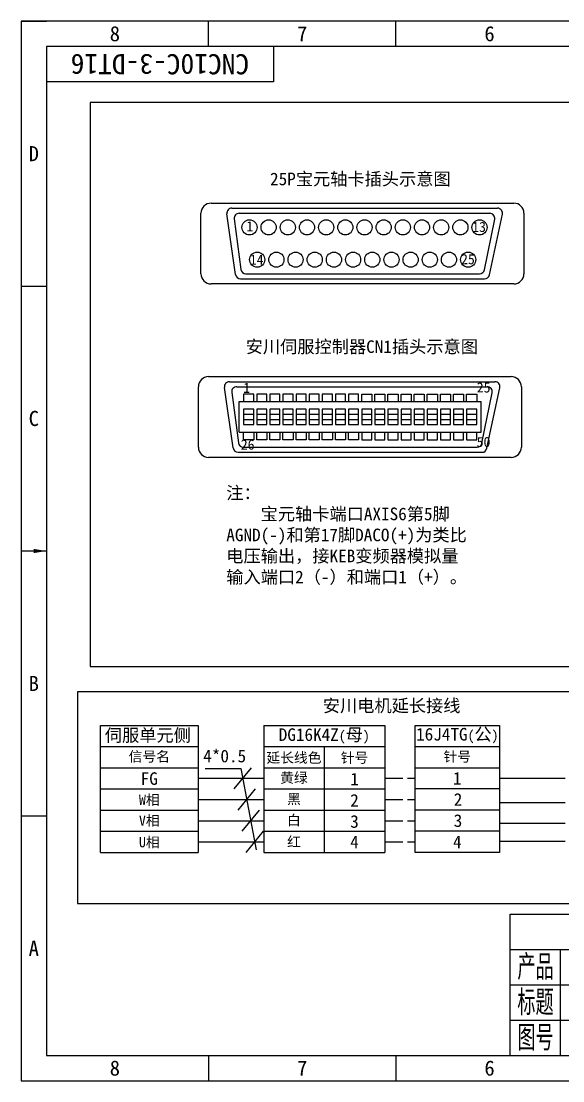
# Model space of a CAD drawing. Header units: millimetres. Extents: x 547 to 2149, y 622 to 1790.
# Drawn here: x 546.7 to 654.1, y 862.4 to 1072.4 of the extents above; entities that cross this region are included whole.
import ezdxf

# ---------------------------------------------------------------- set-up
doc = ezdxf.new("R2010")
doc.units = ezdxf.units.MM
doc.linetypes.add('ACAD_ISO02W100', pattern=[15, 12, -3])
for name, color, linetype in [('中文标注', 3, 'Continuous'), ('仅图框使用', 7, 'Continuous'), ('元器件与线路', 7, 'Continuous'), ('文字标注特殊', 2, 'Continuous'), ('英文数字标注', 3, 'Continuous'), ('虚线', 7, 'ACAD_ISO02W100')]:
    doc.layers.add(name, color=color, linetype=linetype)
doc.styles.get("Standard").update_dxf_attribs({"font": 'txt', "bigfont": 'gbcbig.shx'})
doc.dimstyles.new('ISO-25', dxfattribs={"dimtxt": 2.5, "dimasz": 2.5, "dimexe": 1.25, "dimexo": 0.625, "dimtad": 1, "dimtxsty": 'Standard', "dimcen": 2.5, "dimadec": 0, "dimazin": 0, "dimtfac": 1, "dimtmove": 0, "dimatfit": 3, "dimfxl": 0, "dimarcsym": 0})

msp = doc.modelspace()

# ---------------------------------------------------------------- linework, layer by layer
at = {"layer": '仅图框使用'}
for p, q in [((546.73, 1072.38), (546.73, 862.38)), ((843.73, 1072.38), (546.73, 1072.38)), ((546.73, 1072.38), (551.73, 1072.38)), ((583.86, 1067.38), (583.86, 1072.38)), ((620.98, 1067.38), (620.98, 1072.38)), ((551.73, 1067.38), (551.73, 867.38)), ((838.73, 1067.38), (551.73, 1067.38)), ((596.73, 1067.38), (596.73, 1060.38)), ((596.73, 1060.38), (551.73, 1060.38)), ((546.73, 1019.88), (551.73, 1019.88)), ((546.73, 914.88), (551.73, 914.88)), ((643.61, 895.38), (838.73, 895.38)), ((643.61, 867.38), (643.61, 895.38)), ((643.61, 888.38), (838.73, 888.38)), ((653.61, 867.38), (653.61, 888.38)), ((643.61, 881.38), (838.73, 881.38)), ((643.61, 874.38), (806.61, 874.38)), ((551.73, 867.38), (838.73, 867.38)), ((583.86, 867.38), (583.86, 862.38)), ((620.98, 867.38), (620.98, 862.38)), ((546.73, 862.38), (843.73, 862.38))]:
    msp.add_line(p, q, dxfattribs=at)
at = {"layer": '元器件与线路'}
for p, q in [((584.36, 1036.32), (644.36, 1036.32)), ((588.51, 1035.32), (641.12, 1035.32)), ((614.36, 1036.32), (615.36, 1036.32)), ((582.36, 1022.32), (582.36, 1034.32)), ((589.23, 1022.18), (587.52, 1034.18)), ((589.95, 1034.32), (639.59, 1034.32)), ((639.52, 1022.11), (642.1, 1034.11)), ((646.36, 1034.32), (646.36, 1022.32)), ((588.96, 1033.19), (590.27, 1023.19)), ((638.55, 1023.12), (640.57, 1033.12)), ((590.22, 1021.32), (638.55, 1021.32)), ((591.26, 1022.32), (637.57, 1022.32)), ((644.36, 1020.32), (584.36, 1020.32)), ((583.86, 1001.94), (643.86, 1001.94)), ((613.86, 1001.94), (614.86, 1001.94)), ((581.86, 987.94), (581.86, 999.94)), ((588.73, 987.8), (587.02, 999.8)), ((588.01, 1000.94), (640.62, 1000.94)), ((589.45, 999.94), (639.09, 999.94)), ((639.02, 987.73), (641.6, 999.73)), ((645.86, 999.94), (645.86, 987.94)), ((588.46, 998.81), (589.77, 988.81)), ((592.81, 998.48), (590.81, 998.48)), ((590.81, 998.48), (590.81, 996.98)), ((592.81, 996.98), (592.81, 998.48)), ((595.41, 998.48), (593.41, 998.48)), ((593.41, 998.48), (593.41, 996.98)), ((595.41, 996.98), (595.41, 998.48)), ((598.01, 998.48), (596.01, 998.48)), ((596.01, 998.48), (596.01, 996.98)), ((598.01, 996.98), (598.01, 998.48)), ((600.61, 998.48), (598.61, 998.48)), ((598.61, 998.48), (598.61, 996.98)), ((600.61, 996.98), (600.61, 998.48)), ((603.21, 998.48), (601.21, 998.48)), ((601.21, 998.48), (601.21, 996.98)), ((603.21, 996.98), (603.21, 998.48)), ((605.81, 998.48), (603.81, 998.48)), ((603.81, 998.48), (603.81, 996.98)), ((605.81, 996.98), (605.81, 998.48)), ((608.41, 998.48), (606.41, 998.48)), ((606.41, 998.48), (606.41, 996.98)), ((608.41, 996.98), (608.41, 998.48)), ((611.01, 998.48), (609.01, 998.48)), ((609.01, 998.48), (609.01, 996.98)), ((611.01, 996.98), (611.01, 998.48)), ((613.61, 998.48), (611.61, 998.48)), ((611.61, 998.48), (611.61, 996.98)), ((613.61, 996.98), (613.61, 998.48)), ((614.21, 996.98), (614.21, 998.48)), ((614.21, 998.48), (616.21, 998.48)), ((616.21, 998.48), (616.21, 996.98)), ((616.81, 996.98), (616.81, 998.48)), ((616.81, 998.48), (618.81, 998.48)), ((618.81, 998.48), (618.81, 996.98)), ((619.41, 996.98), (619.41, 998.48)), ((619.41, 998.48), (621.41, 998.48)), ((621.41, 998.48), (621.41, 996.98)), ((622.01, 996.98), (622.01, 998.48)), ((622.01, 998.48), (624.01, 998.48)), ((624.01, 998.48), (624.01, 996.98)), ((624.61, 996.98), (624.61, 998.48)), ((624.61, 998.48), (626.61, 998.48)), ((626.61, 998.48), (626.61, 996.98)), ((627.21, 996.98), (627.21, 998.48)), ((627.21, 998.48), (629.21, 998.48)), ((629.21, 998.48), (629.21, 996.98)), ((629.81, 996.98), (629.81, 998.48)), ((629.81, 998.48), (631.81, 998.48)), ((631.81, 998.48), (631.81, 996.98)), ((632.41, 996.98), (632.41, 998.48)), ((632.41, 998.48), (634.41, 998.48)), ((634.41, 998.48), (634.41, 996.98)), ((635.01, 996.98), (635.01, 998.48)), ((635.01, 998.48), (637.01, 998.48)), ((637.01, 998.48), (637.01, 996.98)), ((638.05, 988.74), (640.07, 998.74)), ((589.91, 996.98), (637.91, 996.98)), ((589.91, 990.94), (589.91, 996.98)), ((590.81, 995.46), (590.81, 992.46)), ((592.81, 995.46), (590.81, 995.46)), ((592.81, 992.46), (592.81, 995.46)), ((593.41, 995.46), (593.41, 992.46)), ((595.41, 995.46), (593.41, 995.46)), ((595.41, 992.46), (595.41, 995.46)), ((596.01, 995.46), (596.01, 992.46)), ((598.01, 995.46), (596.01, 995.46)), ((598.01, 992.46), (598.01, 995.46)), ((598.61, 995.46), (598.61, 992.46)), ((600.61, 995.46), (598.61, 995.46)), ((600.61, 992.46), (600.61, 995.46)), ((601.21, 995.46), (601.21, 992.46)), ((603.21, 995.46), (601.21, 995.46)), ((603.21, 992.46), (603.21, 995.46)), ((603.81, 995.46), (603.81, 992.46)), ((605.81, 995.46), (603.81, 995.46)), ((605.81, 992.46), (605.81, 995.46)), ((606.41, 995.46), (606.41, 992.46)), ((608.41, 995.46), (606.41, 995.46)), ((608.41, 992.46), (608.41, 995.46)), ((609.01, 995.46), (609.01, 992.46)), ((611.01, 995.46), (609.01, 995.46)), ((611.01, 992.46), (611.01, 995.46)), ((611.61, 995.46), (611.61, 992.46)), ((613.61, 995.46), (611.61, 995.46)), ((613.61, 992.46), (613.61, 995.46)), ((614.21, 995.46), (614.21, 992.46)), ((616.21, 995.46), (614.21, 995.46)), ((616.21, 992.46), (616.21, 995.46)), ((616.81, 995.46), (616.81, 992.46)), ((618.81, 995.46), (616.81, 995.46)), ((618.81, 992.46), (618.81, 995.46)), ((619.41, 995.46), (619.41, 992.46)), ((621.41, 995.46), (619.41, 995.46)), ((621.41, 992.46), (621.41, 995.46)), ((622.01, 995.46), (622.01, 992.46)), ((624.01, 995.46), (622.01, 995.46)), ((624.01, 992.46), (624.01, 995.46)), ((624.61, 995.46), (624.61, 992.46)), ((626.61, 995.46), (624.61, 995.46)), ((626.61, 992.46), (626.61, 995.46)), ((627.21, 995.46), (627.21, 992.46)), ((629.21, 995.46), (627.21, 995.46)), ((629.21, 992.46), (629.21, 995.46)), ((629.81, 995.46), (629.81, 992.46)), ((631.81, 995.46), (629.81, 995.46)), ((631.81, 992.46), (631.81, 995.46)), ((632.41, 995.46), (632.41, 992.46)), ((634.41, 995.46), (632.41, 995.46)), ((634.41, 992.46), (634.41, 995.46)), ((635.01, 995.46), (635.01, 992.46)), ((637.01, 995.46), (635.01, 995.46)), ((637.01, 992.46), (637.01, 995.46)), ((637.91, 990.94), (637.91, 996.98)), ((592.81, 994.46), (590.81, 994.46)), ((590.81, 993.46), (592.81, 993.46)), ((595.41, 994.46), (593.41, 994.46)), ((593.41, 993.46), (595.41, 993.46)), ((598.01, 994.46), (596.01, 994.46)), ((596.01, 993.46), (598.01, 993.46)), ((600.61, 994.46), (598.61, 994.46)), ((598.61, 993.46), (600.61, 993.46)), ((603.21, 994.46), (601.21, 994.46)), ((601.21, 993.46), (603.21, 993.46)), ((605.81, 994.46), (603.81, 994.46)), ((603.81, 993.46), (605.81, 993.46)), ((608.41, 994.46), (606.41, 994.46)), ((606.41, 993.46), (608.41, 993.46)), ((611.01, 994.46), (609.01, 994.46)), ((609.01, 993.46), (611.01, 993.46)), ((613.61, 994.46), (611.61, 994.46)), ((611.61, 993.46), (613.61, 993.46)), ((616.21, 994.46), (614.21, 994.46)), ((614.21, 993.46), (616.21, 993.46)), ((618.81, 994.46), (616.81, 994.46)), ((616.81, 993.46), (618.81, 993.46)), ((621.41, 994.46), (619.41, 994.46)), ((619.41, 993.46), (621.41, 993.46)), ((624.01, 994.46), (622.01, 994.46)), ((622.01, 993.46), (624.01, 993.46)), ((626.61, 994.46), (624.61, 994.46)), ((624.61, 993.46), (626.61, 993.46)), ((629.21, 994.46), (627.21, 994.46)), ((627.21, 993.46), (629.21, 993.46)), ((631.81, 994.46), (629.81, 994.46)), ((629.81, 993.46), (631.81, 993.46)), ((634.41, 994.46), (632.41, 994.46)), ((632.41, 993.46), (634.41, 993.46)), ((637.01, 994.46), (635.01, 994.46)), ((635.01, 993.46), (637.01, 993.46)), ((590.81, 992.46), (592.81, 992.46)), ((593.41, 992.46), (595.41, 992.46)), ((596.01, 992.46), (598.01, 992.46)), ((598.61, 992.46), (600.61, 992.46)), ((601.21, 992.46), (603.21, 992.46)), ((603.81, 992.46), (605.81, 992.46)), ((606.41, 992.46), (608.41, 992.46)), ((609.01, 992.46), (611.01, 992.46)), ((611.61, 992.46), (613.61, 992.46)), ((614.21, 992.46), (616.21, 992.46)), ((616.81, 992.46), (618.81, 992.46)), ((619.41, 992.46), (621.41, 992.46)), ((622.01, 992.46), (624.01, 992.46)), ((624.61, 992.46), (626.61, 992.46)), ((627.21, 992.46), (629.21, 992.46)), ((629.81, 992.46), (631.81, 992.46)), ((632.41, 992.46), (634.41, 992.46)), ((635.01, 992.46), (637.01, 992.46)), ((589.91, 990.94), (637.91, 990.94)), ((590.81, 989.44), (590.81, 990.94)), ((592.81, 989.44), (590.81, 989.44)), ((592.81, 990.94), (592.81, 989.44)), ((593.41, 989.44), (593.41, 990.94)), ((595.41, 989.44), (593.41, 989.44)), ((595.41, 990.94), (595.41, 989.44)), ((596.01, 989.44), (596.01, 990.94)), ((598.01, 989.44), (596.01, 989.44)), ((598.01, 990.94), (598.01, 989.44)), ((598.61, 989.44), (598.61, 990.94)), ((600.61, 989.44), (598.61, 989.44)), ((600.61, 990.94), (600.61, 989.44)), ((601.21, 989.44), (601.21, 990.94)), ((603.21, 989.44), (601.21, 989.44)), ((603.21, 990.94), (603.21, 989.44)), ((603.81, 989.44), (603.81, 990.94)), ((605.81, 989.44), (603.81, 989.44)), ((605.81, 990.94), (605.81, 989.44)), ((606.41, 989.44), (606.41, 990.94)), ((608.41, 989.44), (606.41, 989.44)), ((608.41, 990.94), (608.41, 989.44)), ((609.01, 989.44), (609.01, 990.94)), ((611.01, 989.44), (609.01, 989.44)), ((611.01, 990.94), (611.01, 989.44)), ((611.61, 989.44), (611.61, 990.94)), ((613.61, 989.44), (611.61, 989.44)), ((613.61, 990.94), (613.61, 989.44)), ((614.21, 990.94), (614.21, 989.44)), ((614.21, 989.44), (616.21, 989.44)), ((616.21, 989.44), (616.21, 990.94)), ((616.81, 990.94), (616.81, 989.44)), ((616.81, 989.44), (618.81, 989.44)), ((618.81, 989.44), (618.81, 990.94)), ((619.41, 990.94), (619.41, 989.44)), ((619.41, 989.44), (621.41, 989.44)), ((621.41, 989.44), (621.41, 990.94)), ((622.01, 990.94), (622.01, 989.44)), ((622.01, 989.44), (624.01, 989.44)), ((624.01, 989.44), (624.01, 990.94)), ((624.61, 990.94), (624.61, 989.44)), ((624.61, 989.44), (626.61, 989.44)), ((626.61, 989.44), (626.61, 990.94)), ((627.21, 990.94), (627.21, 989.44)), ((627.21, 989.44), (629.21, 989.44)), ((629.21, 989.44), (629.21, 990.94)), ((629.81, 990.94), (629.81, 989.44)), ((629.81, 989.44), (631.81, 989.44)), ((631.81, 989.44), (631.81, 990.94)), ((632.41, 990.94), (632.41, 989.44)), ((632.41, 989.44), (634.41, 989.44)), ((634.41, 989.44), (634.41, 990.94)), ((635.01, 990.94), (635.01, 989.44)), ((635.01, 989.44), (637.01, 989.44)), ((637.01, 989.44), (637.01, 990.94)), ((590.76, 987.94), (637.07, 987.94)), ((643.86, 985.94), (583.86, 985.94)), ((589.72, 986.94), (638.05, 986.94)), ((562.45, 907.63), (562.45, 932.83)), ((562.45, 932.83), (581.79, 932.83)), ((581.79, 932.83), (581.79, 907.63)), ((594.79, 932.83), (594.79, 907.63)), ((594.79, 932.83), (618.79, 932.83)), ((618.79, 932.83), (618.79, 907.63)), ((624.79, 932.83), (641.53, 932.83)), ((624.79, 907.63), (624.79, 932.83)), ((641.53, 932.83), (641.53, 907.63)), ((562.45, 928.63), (581.79, 928.63)), ((594.79, 928.63), (606.79, 928.63)), ((606.79, 928.63), (618.79, 928.63)), ((606.79, 928.63), (606.79, 924.43)), ((624.79, 928.63), (641.53, 928.63)), ((562.45, 924.43), (581.79, 924.43)), ((594.79, 924.43), (606.79, 924.43)), ((606.79, 924.43), (618.79, 924.43)), ((606.79, 924.43), (606.79, 920.23)), ((624.79, 924.43), (641.53, 924.43)), ((581.79, 922.33), (594.79, 922.33)), ((641.53, 922.33), (654.53, 922.33)), ((562.45, 920.23), (581.79, 920.23)), ((594.79, 920.23), (606.79, 920.23)), ((606.79, 920.23), (618.79, 920.23)), ((606.79, 920.23), (606.79, 916.03)), ((641.53, 920.23), (624.79, 920.23)), ((581.79, 918.13), (594.79, 918.13)), ((562.45, 916.03), (581.79, 916.03)), ((594.79, 916.03), (606.79, 916.03)), ((606.79, 916.03), (618.79, 916.03)), ((606.79, 916.03), (606.79, 911.83)), ((641.53, 916.03), (624.79, 916.03)), ((641.53, 917.56), (654.53, 917.56)), ((581.79, 913.93), (594.79, 913.93)), ((562.45, 911.83), (581.79, 911.83)), ((594.79, 911.83), (606.79, 911.83)), ((606.79, 911.83), (618.79, 911.83)), ((606.79, 911.83), (606.79, 907.63)), ((641.53, 911.83), (624.79, 911.83)), ((641.53, 913.46), (654.53, 913.46)), ((581.79, 909.73), (594.79, 909.73)), ((641.53, 909.9), (654.53, 909.9)), ((562.45, 907.63), (581.79, 907.63)), ((594.79, 907.63), (618.79, 907.63)), ((641.53, 907.63), (624.79, 907.63))]:
    msp.add_line(p, q, dxfattribs=at)
for points in [[(829.35, 1056.24), (560.39, 1056.24), (560.39, 944.5), (829.35, 944.5)], [(831.83, 939.47), (557.91, 939.47), (557.91, 897.52), (831.83, 897.52)]]:
    msp.add_lwpolyline(points, close=True, dxfattribs=at)
for centre in [(591.97, 1031.52), (595.77, 1031.52), (599.57, 1031.52), (603.37, 1031.52), (607.17, 1031.52), (610.97, 1031.52), (614.77, 1031.52), (618.57, 1031.52), (622.37, 1031.52), (626.17, 1031.52), (629.97, 1031.52), (633.77, 1031.52), (637.57, 1031.52), (593.51, 1025.12), (597.31, 1025.12), (601.11, 1025.12), (604.91, 1025.12), (608.71, 1025.12), (612.51, 1025.12), (616.31, 1025.12), (620.11, 1025.12), (623.91, 1025.12), (627.71, 1025.12), (631.51, 1025.12), (635.31, 1025.12)]:
    msp.add_circle(centre, 1.5, dxfattribs=at)
for centre, radius, start, end in [((584.36, 1034.32), 2, 90, 180), ((588.51, 1034.32), 1, 90, 188.1301), ((641.12, 1034.32), 1, 347.9052, 90), ((644.36, 1034.32), 2, 0, 90), ((589.95, 1033.32), 1, 90, 187.4606), ((639.59, 1033.32), 1, 348.559, 90), ((591.26, 1023.32), 1, 187.4606, 270), ((637.57, 1023.32), 1, 270, 348.559), ((584.36, 1022.32), 2, 180, 270), ((590.22, 1022.32), 1, 188.1301, 270), ((638.55, 1022.32), 1, 270, 347.9052), ((644.36, 1022.32), 2, 270, 0), ((583.86, 999.94), 2, 90, 180), ((643.86, 999.94), 2, 0, 90), ((588.01, 999.94), 1, 90, 188.1301), ((589.45, 998.94), 1, 90, 187.4606), ((639.09, 998.94), 1, 348.559, 90), ((640.62, 999.94), 1, 347.9052, 90), ((583.86, 987.94), 2, 180, 270), ((589.72, 987.94), 1, 188.1301, 270), ((590.76, 988.94), 1, 187.4606, 270), ((637.07, 988.94), 1, 270, 348.559), ((638.05, 987.94), 1, 270, 347.9052), ((643.86, 987.94), 2, 270, 0)]:
    msp.add_arc(centre, radius, start, end, dxfattribs=at)
at = {"layer": '英文数字标注', "color": 4}
for p, q in [((583.19, 924.29), (590.24, 924.29)), ((592.33, 924.43), (588.89, 920.23)), ((590.24, 924.29), (593.28, 908.18)), ((593.12, 920.23), (589.69, 916.03)), ((593.91, 916.03), (590.48, 911.83)), ((594.7, 911.83), (591.27, 907.63))]:
    msp.add_line(p, q, dxfattribs=at)
at = {"layer": '虚线', "ltscale": 0.3}
for p, q in [((618.79, 922.33), (624.79, 922.33)), ((618.79, 918.13), (624.79, 918.13)), ((618.79, 913.93), (624.79, 913.93)), ((618.79, 909.73), (624.79, 909.73))]:
    msp.add_line(p, q, dxfattribs=at)

# ---------------------------------------------------------------- texts
at = {"layer": '中文标注', "attachment_point": 5}
for s, insert, char_height, width in [('{\\fSimSun|b0|i0|c134|p2;25P宝元轴卡插头示意图}', (613.95, 1040.98), 2.5, 60), ('{\\fSimSun|b0|i0|c134|p2;安川伺服控制器CN1插头示意图}', (614.24, 1007.73), 2.5, 60), ('{\\fSimSun|b0|i0|c134|p2;安川电机延长接线}', (620.15, 936.58), 2.5, 30.6087), ('{\\fSimSun|b0|i0|c134|p2;\\H0.8333x;伺服单元侧}', (571.84, 930.73), 3, 24), ('{\\fSimSun|b0|i0|c134|p2;\\H0.8333x;16J4TG\\H0.8x;(\\H1.25x;公\\H0.8x;)}', (633.16, 930.8), 3, 16.7435), ('{\\fSimSun|b0|i0|c134|p2;信号名}', (572.12, 926.54), 2, 19.3419), ('{\\fSimSun|b0|i0|c134|p2;延长线色}', (600.79, 926.3), 2, 12), ('{\\fSimSun|b0|i0|c134|p2;针号}', (612.79, 926.3), 2, 12), ('{\\fSimSun|b0|i0|c134|p2;针号}', (633.16, 926.53), 2, 16.7435), ('{\\fSimSun|b0|i0|c134|p2;黄绿}', (600.79, 922.33), 2, 12), ('{\\fSimSun|b0|i0|c134|p2;W相}', (572.12, 917.96), 2, 19.3419), ('{\\fSimSun|b0|i0|c134|p2;黑}', (600.79, 918.13), 2, 12), ('{\\fSimSun|b0|i0|c134|p2;V相}', (572.12, 913.85), 2, 19.3419), ('{\\fSimSun|b0|i0|c134|p2;白}', (600.79, 913.93), 2, 12), ('{\\fSimSun|b0|i0|c134|p2;U相}', (572.12, 909.56), 2, 19.3419), ('{\\fSimSun|b0|i0|c134|p2;红}', (600.79, 909.73), 2, 12)]:
    msp.add_mtext(s, dxfattribs=dict(at, insert=insert, char_height=char_height, width=width))
at = {"layer": '仅图框使用', "attachment_point": 5}
for s, insert, char_height, width in [('{\\fSimSun|b0|i0|c134|p2;8}', (565.3, 1069.88), 3, 37.125), ('{\\fSimSun|b0|i0|c134|p2;7}', (602.42, 1069.88), 3, 37.125), ('{\\fSimSun|b0|i0|c134|p2;6}', (639.55, 1069.88), 3, 37.125), ('{\\fSimSun|b0|i0|c134|p2;D}', (549.23, 1046.13), 3, 5), ('{\\fSimSun|b0|i0|c134|p2;C}', (549.23, 993.63), 3, 5), ('{\\fSimSun|b0|i0|c134|p2;B}', (549.23, 941.13), 3, 5), ('{\\fSimSun|b0|i0|c134|p2;A}', (549.23, 888.63), 3, 5), ('产品', (648.66, 884.88), 5, 10.1092), ('标题', (648.66, 877.88), 5, 10.1092), ('图号', (648.66, 870.88), 5, 10.1092), ('{\\fSimSun|b0|i0|c134|p2;8}', (565.3, 864.88), 3, 37.125), ('{\\fSimSun|b0|i0|c134|p2;7}', (602.42, 864.88), 3, 37.125), ('{\\fSimSun|b0|i0|c134|p2;6}', (639.55, 864.88), 3, 37.125)]:
    msp.add_mtext(s, dxfattribs=dict(at, insert=insert, char_height=char_height, width=width))
at = {"layer": '文字标注特殊', "insert": (587.38, 980.15), "char_height": 2.5, "width": 49.1008, "attachment_point": 1}
msp.add_mtext('{\\fSimSun|b0|i0|c134|p2;注：\\P    宝元轴卡端口AXIS6第5脚AGND(-)和第17脚DACO(+)为类比电压输出，接KEB变频器模拟量输入端口2（-）和端口1（+）。}', dxfattribs=at)
at = {"layer": '英文数字标注', "insert": (574.23, 1063.88), "char_height": 4, "width": 45, "attachment_point": 5, "rotation": 180}
msp.add_mtext('{\\fSimSun|b0|i0|c134|p2;CNC10C-3-DT16}', dxfattribs=at)
at = {"layer": '英文数字标注', "attachment_point": 5}
for s, insert, char_height, width in [('{\\fSimSun|b0|i0|c134|p2;1}', (592.04, 1031.74), 2, 1.972), ('{\\fSimSun|b0|i0|c134|p2;13}', (637.48, 1031.6), 2, 1.972), ('{\\fSimSun|b0|i0|c134|p2;14}', (593.41, 1025.11), 2, 1.972), ('{\\fSimSun|b0|i0|c134|p2;25}', (635.27, 1025.2), 2, 1.972), ('{\\fSimSun|b0|i0|c134|p2;1}', (591.42, 999.72), 2, 1.972), ('{\\fSimSun|b0|i0|c134|p2;25}', (638.38, 999.78), 2, 1.972), ('{\\fSimSun|b0|i0|c134|p2;26}', (591.62, 988.45), 2, 1.972), ('{\\fSimSun|b0|i0|c134|p2;50}', (638.36, 988.98), 2, 1.972), ('{\\fSimSun|b0|i0|c134|p2;DG16K4Z\\H0.8x;(\\H1.25x;母\\H0.8x;)}', (606.79, 930.72), 2.5, 24), ('{\\fSimSun|b0|i0|c134|p2;FG}', (572.12, 922.26), 2.5, 19.3419), ('{\\fSimSun|b0|i0|c134|p2;1}', (612.79, 922.17), 2.5, 12), ('{\\fSimSun|b0|i0|c134|p2;1}', (633.16, 922.33), 2.5, 16.7435), ('{\\fSimSun|b0|i0|c134|p2;2}', (612.79, 917.96), 2.5, 12), ('{\\fSimSun|b0|i0|c134|p2;2}', (633.3, 918.13), 2.5, 16.4627), ('{\\fSimSun|b0|i0|c134|p2;3}', (612.79, 913.76), 2.5, 12), ('{\\fSimSun|b0|i0|c134|p2;3}', (633.3, 913.93), 2.5, 16.4627), ('{\\fSimSun|b0|i0|c134|p2;4}', (612.79, 909.73), 2.5, 12), ('{\\fSimSun|b0|i0|c134|p2;4}', (633.16, 909.73), 2.5, 16.7435)]:
    msp.add_mtext(s, dxfattribs=dict(at, insert=insert, char_height=char_height, width=width))
at = {"layer": '英文数字标注', "color": 4, "insert": (582.81, 928), "char_height": 2.5, "width": 7.7267, "attachment_point": 1}
msp.add_mtext('{\\fSimSun|b0|i0|c134|p2;4*0.5}', dxfattribs=at)

# ---------------------------------------------------------------- leaders
at = {"layer": '仅图框使用'}
msp.add_leader([(551.73, 967.38), (546.73, 967.38)], dimstyle='ISO-25', override={"dimgap": 0.625, "dimtad": 0}, dxfattribs=at)

doc.saveas('drawing.dxf')
